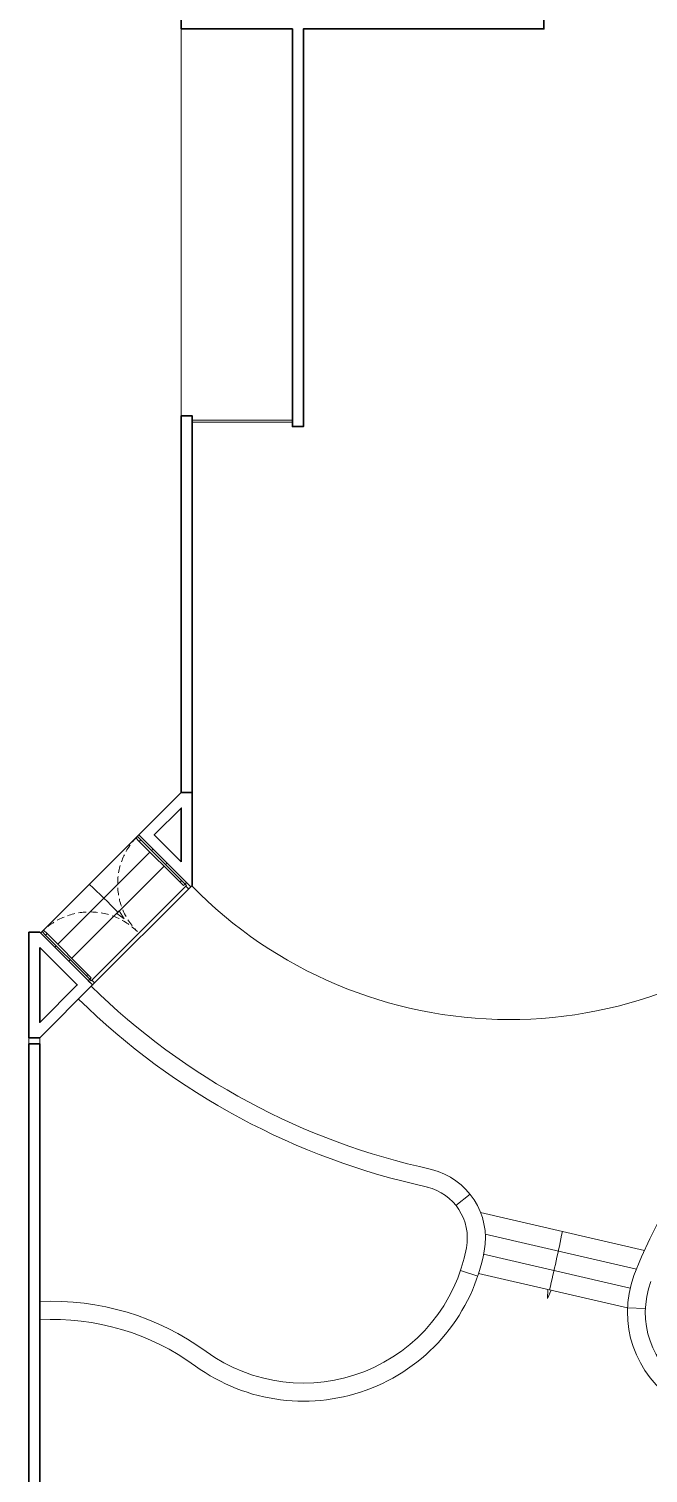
# Model space of a CAD drawing. Header units: centimetres. Extents: x 118932 to 154602, y -32682 to -23521.
# Drawn here: x 120682 to 121707, y -27934 to -25541 of the extents above; entities that cross this region are included whole.
import ezdxf

# ---------------------------------------------------------------- set-up
doc = ezdxf.new("R2010")
doc.units = ezdxf.units.CM
doc.header["$LTSCALE"] = 50
doc.header["$MEASUREMENT"] = 0
doc.linetypes.add('HIDDEN', pattern=[0.375, 0.25, -0.125])
doc.layers.add('GEN_06_GR_İnce', color=7, linetype='Continuous', lineweight=13, true_color=0xb0b0a9)
doc.layers.add('KALACAK DUVARLAR', color=7, linetype='Continuous', lineweight=30, true_color=0x005387)

# ---------------------------------------------------------------- blocks, each defined once
blk = doc.blocks.new('zemin kat vaziyet')
at = {"layer": 'GEN_06_GR_İnce'}
for p, q in [((-3556.1, 722.9), (-3556.1, 82.1)), ((-3626.2, -612.5), (-3788.8, -775.1)), ((-3623, -620.6), (-3555.4, -688.1)), ((-3607.8, -640.8), (-3760.5, -793.5)), ((-3625.5, -623.1), (-3557.9, -690.6)), ((-3602.8, -635.8), (-3605.3, -638.3)), ((-3584.4, -664.1), (-3737.2, -816.8)), ((-3579.5, -659.1), (-3582, -661.6)), ((-3548.4, -697.3), (-3703.9, -852.9)), ((-3540.2, -698.4), (-3702.9, -861)), ((-3780.7, -778.3), (-3713.1, -845.8)), ((-3778.2, -775.8), (-3710.7, -843.4)), ((-3763, -796), (-3765.5, -798.4)), ((-3739.7, -819.3), (-3742.1, -821.8)), ((-3078, -1207.7), (-3101.4, -1226.4)), ((-3060.5, -1238), (-2789.4, -1300.8)), ((-3052.7, -1273.7), (-2802.2, -1331.7)), ((-3055.5, -1306.9), (-2812.9, -1363.1)), ((-3065.3, -1343.6), (-3093.8, -1334.1)), ((-3063.8, -1338.9), (-2817.3, -1395.9)), ((-2817.3, -1395.9), (-2787.8, -1397.1))]:
    blk.add_line(p, q, dxfattribs=at)
blk.add_lwpolyline([(-3371.9, 722.9), (-3371.9, 64.1), (-3353.9, 64.1), (-3353.9, 722.9)], dxfattribs=at)
for points in [[(-3538.1, 82.1), (-3556.1, 82.1), (-3556.1, -542.4), (-3626.2, -612.5), (-3540.2, -698.4), (-3538.1, -696.2)], [(-3538.1, 74.8), (-3371.9, 74.8), (-3371.9, 71.3), (-3538.1, 71.3)], [(-3631.1, -617.4), (-3628.6, -614.9), (-3623, -620.6), (-3625.5, -623.1)], [(-3552.3, -696.3), (-3549.8, -693.8), (-3555.4, -688.1), (-3557.9, -690.6)], [(-3548.4, -697.3), (-3543.8, -701.9), (-3540.2, -698.4), (-3540.2, -698.4), (-3547.3, -691.3), (-3549.8, -693.8), (-3547.3, -696.3), (-3548.4, -697.3)], [(-3658.7, -738.3), (-3650.3, -751.2), (-3662.9, -742.6)], [(-3808.3, -773.6), (-3808.3, -1764.7), (-3790.3, -1764.7), (-3790.3, -948.4), (-3702.9, -861), (-3790.3, -773.6)], [(-3783.9, -770.2), (-3786.3, -772.6), (-3780.7, -778.3), (-3778.2, -775.8)], [(-3705, -849), (-3707.5, -851.5), (-3713.1, -845.8), (-3710.7, -843.4)], [(-3704, -852.9), (-3699.4, -857.5), (-3702.9, -861), (-3702.9, -861), (-3710, -854), (-3707.5, -851.5), (-3705, -854), (-3704, -852.9)], [(-2943.4, -1366.7), (-2949.9, -1380.6), (-2949.3, -1365.4)]]:
    blk.add_lwpolyline(points, close=True, dxfattribs=at)
at = {"layer": 'GEN_06_GR_İnce', "linetype": 'HIDDEN'}
for centre, start, end in [((-3549.8, -693.8), 135, 225), ((-3707.5, -851.5), 45, 135)]:
    blk.add_arc(centre, 111.5, start, end, dxfattribs=at)
at = {"layer": 'GEN_06_GR_İnce'}
for centre, radius, start, end in [((-4873.5, -1931.5), 1699.7, 44.4855, 46.7107), ((-3012.8, -183.5), 734.8, 224.3069, 315.4632), ((-1975.8, -1665.8), 891.7, 92.1257, 158.7193), ((-2899.3, -41.6), 1180.7, 225.5587, 257.8303), ((-2899.3, -41.6), 1150.7, 225.5587, 257.8303), ((-3169.5, -1280.5), 117, 349.5208, 76.3812), ((-3169.5, -1280.5), 87, 349.5208, 76.3812), ((-6607.5, -507.3), 3760.5, 346.7997, 348.3076), ((-3353.5, -1246.5), 304.1, 233.9258, 349.5208), ((-3353.5, -1246.5), 274.1, 233.9258, 349.5208), ((-2640.8, -1402.9), 176.6, 159.8874, 316.0221), ((-2640.8, -1402.9), 147, 159.8874, 316.0221), ((-3769.6, -1817.7), 432.6, 53.9258, 92.7467), ((-3769.6, -1817.7), 402.6, 53.9258, 92.9516)]:
    blk.add_arc(centre, radius, start, end, dxfattribs=at)
blk = doc.blocks.new('behçe duvarı bodrum kat')
at = {"layer": 'KALACAK DUVARLAR'}
blk.add_lwpolyline([(89, -772.9), (89, -871.8), (545.5, -871.8), (545.5, -811.8), (558.5, -811.8), (558.5, -871.8), (600.5, -871.8), (600.5, -889.8), (202.2, -889.8), (202.2, -1548.7), (184.2, -1548.7), (184.2, -889.8), (0, -889.8), (0, -772.9), (74, -772.9)], dxfattribs=at)
for points in [[(0, -2155.1), (18, -2155.1), (18, -1530.7), (0, -1530.7)], [(18, -2308.9), (15.9, -2311.1), (-70.1, -2225.2), (0, -2155.1), (18, -2155.1)], [(0, -2269.8), (-44.6, -2225.2), (0, -2180.6)], [(-252.2, -2386.3), (-234.2, -2386.3), (-146.8, -2473.7), (-234.2, -2561.1), (-252.2, -2561.1)], [(-234.2, -2411.8), (-172.2, -2473.7), (-234.2, -2535.7)], [(-252.2, -2571.1), (-234.2, -2571.1), (-234.2, -3372.4), (-252.2, -3372.4)]]:
    blk.add_lwpolyline(points, close=True, dxfattribs=at)

msp = doc.modelspace()

# ---------------------------------------------------------------- block references
for name, p in [('zemin kat vaziyet', (124490.4, -26263.8)), ('behçe duvarı bodrum kat', (120934.3, -24651.1))]:
    msp.add_blockref(name, p)

doc.saveas('drawing.dxf')
